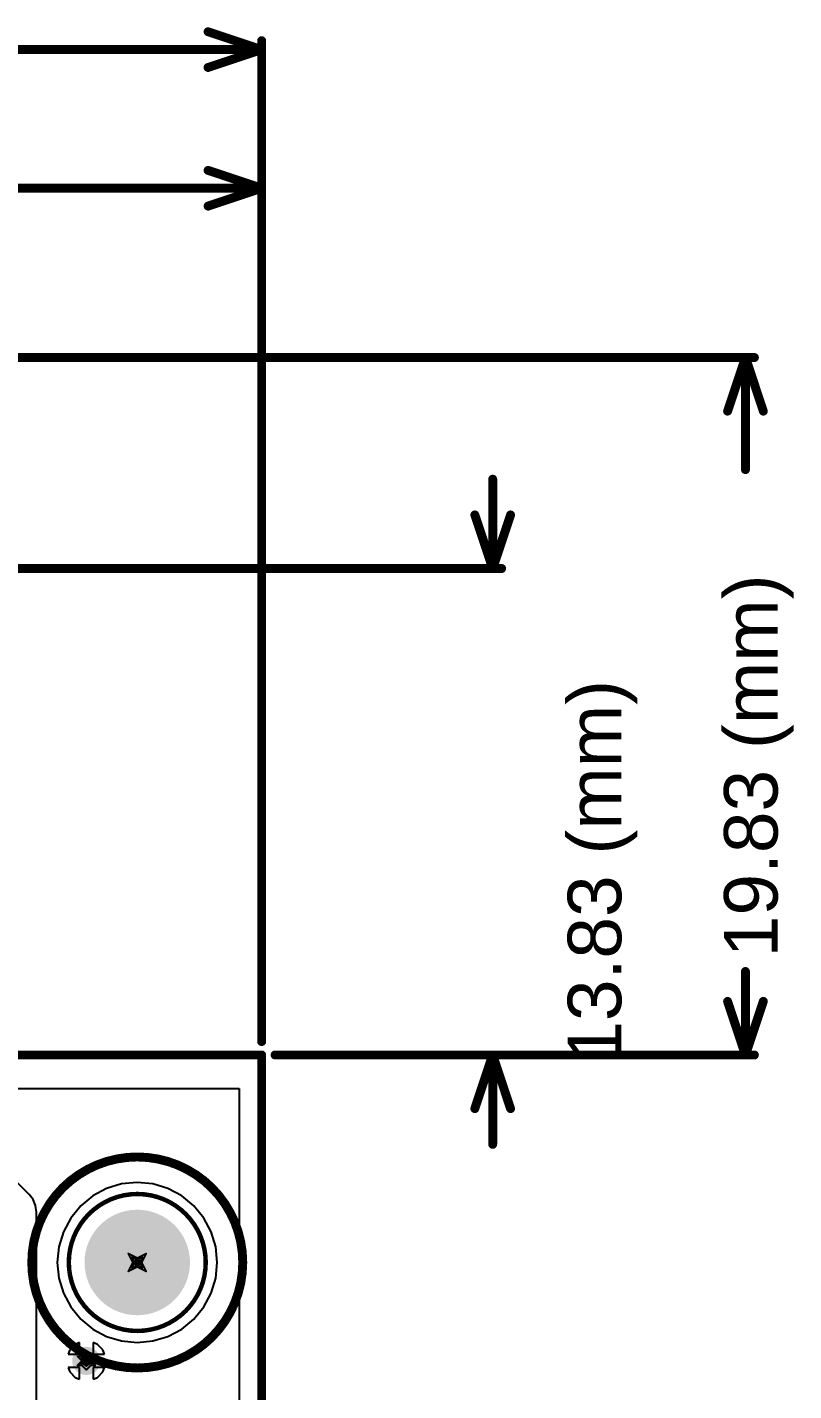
# Model space of a CAD drawing. Header units: inches. Extents: x -18 to 237, y -41 to 211.
# Drawn here: x 69.8 to 91.59, y 81.15 to 119.91 of the extents above; entities that cross this region are included whole.
import ezdxf

# ---------------------------------------------------------------- set-up
doc = ezdxf.new("R2010")
doc.units = ezdxf.units.IN
for name, color, linetype in [('Board Outline', 216, 'Continuous'), ('Bottom Layer', 5, 'Continuous'), ('Bottom Solder', 6, 'Continuous'), ('Dimensions', 6, 'Continuous'), ('Drill Drawing', 1, 'Continuous'), ('Keep-Out Layer', 6, 'Continuous'), ('Pad Holes', 156, 'Continuous'), ('Top Layer', 1, 'Continuous'), ('Top Solder', 216, 'Continuous'), ('Via Holes', 16, 'Continuous')]:
    doc.layers.add(name, color=color, linetype=linetype)
doc.styles.add('Arial', font='', dxfattribs={"height": 0.2})
doc.styles.get('Arial').set_extended_font_data('Arial')

msp = doc.modelspace()

# ---------------------------------------------------------------- hatches: boundary and pattern name
at = {"layer": 'Bottom Layer'}
h = msp.add_hatch(color=5, dxfattribs=at)
edge = h.paths.add_edge_path()
edge.add_arc((71.47560508, 81.99419974), 0.2999994, 0, 360)
at = {"layer": 'Bottom Solder'}
h = msp.add_hatch(color=6, dxfattribs=at)
edge = h.paths.add_edge_path()
edge.add_arc((72.92432202, 84.79327212), 0.1016, 0, 360)
h = msp.add_hatch(color=6, dxfattribs=at)
edge = h.paths.add_edge_path()
edge.add_arc((71.47560508, 81.99419974), 0.4015993999999999, 0, 360)
at = {"layer": 'Pad Holes'}
h = msp.add_hatch(color=7, dxfattribs=at)
edge = h.paths.add_edge_path()
edge.add_arc((72.92432202, 84.79327212), 1.49999954, 0, 360)
at = {"layer": 'Top Layer'}
h = msp.add_hatch(color=1, dxfattribs=at)
edge = h.paths.add_edge_path()
edge.add_arc((71.47560508, 81.99419974), 0.2999994, 0, 360)
at = {"layer": 'Top Solder'}
h = msp.add_hatch(color=216, dxfattribs=at)
edge = h.paths.add_edge_path()
edge.add_arc((72.92432202, 84.79327212), 0.1016, 0, 360)
h = msp.add_hatch(color=216, dxfattribs=at)
edge = h.paths.add_edge_path()
edge.add_arc((71.47560508, 81.99419974), 0.4015993999999999, 0, 360)
at = {"layer": 'Via Holes'}
h = msp.add_hatch(color=7, dxfattribs=at)
edge = h.paths.add_edge_path()
edge.add_arc((71.47560508, 81.99419974), 0.1499997, 0, 360)

# ---------------------------------------------------------------- linework, layer by layer
at = {"layer": 'Board Outline', "const_width": 0.254}
for points in [[(57.98820508, 90.69266087999999), (76.46217879999999, 90.69266087999999)], [(76.46215594, 90.69266087999999), (76.46219658, -3.47631512)]]:
    msp.add_lwpolyline(points, dxfattribs=at)
at = {"layer": 'Board Outline', "const_width": 0.127}
for points in [[(76.39865594, 90.69266087999999, 1), (76.52565594, 90.69266087999999, 1)], [(76.3986788, 90.69266087999999, 1), (76.5256788, 90.69266087999999, 1)]]:
    msp.add_lwpolyline(points, format="xyb", close=True, dxfattribs=at)
at = {"layer": 'Bottom Layer'}
for p, q in [((57.45480508, 89.74120228), (75.81895936, 89.74118958)), ((75.81895936, 89.74118958), (75.8189746, 50.87919974)), ((72.05353636, 86.8955336), (71.66013862, 86.68525715999999)), ((72.4803986, 87.02502025999999), (72.05353636, 86.8955336)), ((72.92432202, 87.06874382), (72.4803986, 87.02502025999999)), ((73.36824544, 87.02502025999999), (72.92432202, 87.06874382)), ((73.79510768, 86.8955336), (73.36824544, 87.02502025999999)), ((74.18850542, 86.68525715999999), (73.79510768, 86.8955336)), ((71.66013862, 86.68525715999999), (71.31532091999999, 86.40227322)), ((74.53332311999999, 86.40227322), (74.18850542, 86.68525715999999)), ((71.31532091999999, 86.40227322), (71.03233698, 86.05745551999999)), ((74.81630706, 86.05745551999999), (74.53332311999999, 86.40227322)), ((71.03233698, 86.05745551999999), (70.82206054, 85.66405778)), ((75.0265835, 85.66405778), (74.81630706, 86.05745551999999)), ((70.82206054, 85.66405778), (70.69257388, 85.23719553999999)), ((75.15607016, 85.23719553999999), (75.0265835, 85.66405778)), ((70.69257388, 85.23719553999999), (70.64885032, 84.79327212)), ((75.19979372, 84.79327212), (75.15607016, 85.23719553999999)), ((70.64885032, 84.79327212), (70.69257388, 84.3493487)), ((75.15607016, 84.3493487), (75.19979372, 84.79327212)), ((70.69257388, 84.3493487), (70.82206054, 83.92248646)), ((75.0265835, 83.92248646), (75.15607016, 84.3493487)), ((70.82206054, 83.92248646), (71.03233698, 83.52908872)), ((74.81630706, 83.52908872), (75.0265835, 83.92248646)), ((71.03233698, 83.52908872), (71.31532091999999, 83.18427102)), ((74.53332311999999, 83.18427102), (74.81630706, 83.52908872)), ((71.31532091999999, 83.18427102), (71.66013862, 82.90128708)), ((74.18850542, 82.90128708), (74.53332311999999, 83.18427102)), ((71.66013862, 82.90128708), (72.05353636, 82.69101064)), ((72.05353636, 82.69101064), (72.4803986, 82.56152397999999)), ((73.36824544, 82.56152397999999), (73.79510768, 82.69101064)), ((73.79510768, 82.69101064), (74.18850542, 82.90128708)), ((71.00594638, 82.3080142), (70.95486697999999, 82.18469974)), ((71.16179062, 82.46385844), (71.00594638, 82.3080142)), ((71.28510508, 82.51493784), (71.16179062, 82.46385844)), ((71.28510508, 82.18469974), (71.28510508, 82.51493784)), ((71.78941954, 82.46385844), (71.66610508, 82.51493784)), ((71.66610508, 82.51493784), (71.66610508, 82.18469974)), ((71.94526378, 82.3080142), (71.78941954, 82.46385844)), ((71.99634318, 82.18469974), (71.94526378, 82.3080142)), ((72.4803986, 82.56152397999999), (72.92432202, 82.51780041999999)), ((72.92432202, 82.51780041999999), (73.36824544, 82.56152397999999)), ((70.95486697999999, 82.18469974), (71.28510508, 82.18469974)), ((71.28510508, 81.80369973999998), (70.95486697999999, 81.80369973999998)), ((70.95486697999999, 81.80369973999998), (71.00594638, 81.68038528)), ((71.28510508, 81.47346164), (71.28510508, 81.80369973999998)), ((71.66610508, 82.18469974), (71.99634318, 82.18469974)), ((71.99634318, 81.80369973999998), (71.66610508, 81.80369973999998)), ((71.66610508, 81.80369973999998), (71.66610508, 81.47346164)), ((71.94526378, 81.68038528), (71.99634318, 81.80369973999998)), ((71.00594638, 81.68038528), (71.16179062, 81.52454104)), ((71.16179062, 81.52454104), (71.28510508, 81.47346164)), ((71.66610508, 81.47346164), (71.78941954, 81.52454104)), ((71.78941954, 81.52454104), (71.94526378, 81.68038528))]:
    msp.add_line(p, q, dxfattribs=at)
at = {"layer": 'Dimensions', "const_width": 0.254}
for points in [[(74.93817879999999, 119.7864), (76.46217879999999, 119.2784)], [(67.22519194, 119.2784), (76.46217879999999, 119.2784)], [(74.93817879999999, 118.7704), (76.46217879999999, 119.2784)], [(76.46217879999999, 91.07366087999999), (76.46217879999999, 119.5324)], [(74.93817879999999, 115.84448256), (76.46217879999999, 115.33648256)], [(76.46217879999999, 91.07366087999999), (76.46217879999999, 115.59048256)], [(43.31795756, 115.33648256), (76.46217879999999, 115.33648256)], [(74.93817879999999, 114.82848256), (76.46217879999999, 115.33648256)], [(52.36921707999999, 110.52367278), (90.47479999999999, 110.52367278)], [(89.7128, 108.99967278), (90.2208, 110.52367278)], [(90.2208, 110.52367278), (90.72879999999999, 108.99967278)], [(90.2208, 107.33698878), (90.2208, 110.52367278)], [(83.0326, 104.5236416), (83.0326, 107.0636416)], [(82.52459999999999, 106.0476416), (83.0326, 104.5236416)], [(83.0326, 104.5236416), (83.5406, 106.0476416)], [(58.33110508, 104.5236416), (83.28659999999999, 104.5236416)], [(90.2208, 90.69266087999999), (90.2208, 93.06654488)], [(89.7128, 92.21666087999999), (90.2208, 90.69266087999999)], [(90.2208, 90.69266087999999), (90.72879999999999, 92.21666087999999)], [(76.84315594, 90.69266087999999), (90.47479999999999, 90.69266087999999)], [(76.8431788, 90.69266087999999), (83.28659999999999, 90.69266087999999)], [(82.52459999999999, 89.16866088), (83.0326, 90.69266087999999)], [(83.0326, 90.69266087999999), (83.5406, 89.16866088)], [(83.0326, 88.15266088), (83.0326, 90.69266087999999)]]:
    msp.add_lwpolyline(points, dxfattribs=at)
at = {"layer": 'Dimensions'}
for points, const_width in [([(74.8746788, 119.7864, 1), (75.0016788, 119.7864, 1)], 0.127), ([(76.3986788, 119.5324, 1), (76.5256788, 119.5324, 1)], 0.127), ([(76.3986788, 119.2784, 1), (76.5256788, 119.2784, 1)], 0.127), ([(76.3986788, 119.2784, 1), (76.5256788, 119.2784, 1)], 0.127), ([(76.3986788, 119.2784, 1), (76.5256788, 119.2784, 1)], 0.127), ([(74.8746788, 118.7704, 1), (75.0016788, 118.7704, 1)], 0.127), ([(74.8746788, 115.84448256, 1), (75.0016788, 115.84448256, 1)], 0.127), ([(76.3986788, 115.59048256, 1), (76.5256788, 115.59048256, 1)], 0.127), ([(76.3986788, 115.33648256, 1), (76.5256788, 115.33648256, 1)], 0.127), ([(76.3986788, 115.33648256, 1), (76.5256788, 115.33648256, 1)], 0.127), ([(76.3986788, 115.33648256, 1), (76.5256788, 115.33648256, 1)], 0.127), ([(74.8746788, 114.82848256, 1), (75.0016788, 114.82848256, 1)], 0.127), ([(90.15729999999999, 110.52367278, 1), (90.2843, 110.52367278, 1)], 0.127), ([(90.15729999999999, 110.52367278, 1), (90.2843, 110.52367278, 1)], 0.127), ([(90.15729999999999, 110.52367278, 1), (90.2843, 110.52367278, 1)], 0.127), ([(90.4113, 110.52367278, 1), (90.53829999999999, 110.52367278, 1)], 0.127), ([(89.6493, 108.99967278, 1), (89.77629999999999, 108.99967278, 1)], 0.127), ([(90.6653, 108.99967278, 1), (90.7923, 108.99967278, 1)], 0.127), ([(90.15729999999999, 107.33698878, 1), (90.2843, 107.33698878, 1)], 0.127), ([(82.9691, 107.0636416, 1), (83.09609999999999, 107.0636416, 1)], 0.127), ([(82.4611, 106.0476416, 1), (82.5881, 106.0476416, 1)], 0.127), ([(83.47710000000001, 106.0476416, 1), (83.6041, 106.0476416, 1)], 0.127), ([(82.9691, 104.5236416, 1), (83.09609999999999, 104.5236416, 1)], 0.127), ([(82.9691, 104.5236416, 1), (83.09609999999999, 104.5236416, 1)], 0.127), ([(82.9691, 104.5236416, 1), (83.09609999999999, 104.5236416, 1)], 0.127), ([(83.22309999999999, 104.5236416, 1), (83.3501, 104.5236416, 1)], 0.127), ([(90.15729999999999, 93.06654488, 1), (90.2843, 93.06654488, 1)], 0.127), ([(89.6493, 92.21666087999999, 1), (89.77629999999999, 92.21666087999999, 1)], 0.127), ([(90.6653, 92.21666087999999, 1), (90.7923, 92.21666087999999, 1)], 0.127), ([(76.3986788, 91.07366087999999, 1), (76.5256788, 91.07366087999999, 1)], 0.127), ([(76.3986788, 91.07366087999999, 1), (76.5256788, 91.07366087999999, 1)], 0.127), ([(76.77965594, 90.69266087999999, 1), (76.90665594, 90.69266087999999, 1)], 0.127), ([(76.7796788, 90.69266087999999, 1), (76.9066788, 90.69266087999999, 1)], 0.127), ([(82.9691, 90.69266087999999, 1), (83.09609999999999, 90.69266087999999, 1)], 0.127), ([(82.9691, 90.69266087999999, 1), (83.09609999999999, 90.69266087999999, 1)], 0.127), ([(82.9691, 90.69266087999999, 1), (83.09609999999999, 90.69266087999999, 1)], 0.127), ([(83.22309999999999, 90.69266087999999, 1), (83.3501, 90.69266087999999, 1)], 0.127), ([(90.15729999999999, 90.69266087999999, 1), (90.2843, 90.69266087999999, 1)], 0.127), ([(90.15729999999999, 90.69266087999999, 1), (90.2843, 90.69266087999999, 1)], 0.127), ([(90.15729999999999, 90.69266087999999, 1), (90.2843, 90.69266087999999, 1)], 0.127), ([(90.4113, 90.69266087999999, 1), (90.53829999999999, 90.69266087999999, 1)], 0.127), ([(82.4611, 89.16866088, 1), (82.5881, 89.16866088, 1)], 0.127), ([(83.47710000000001, 89.16866088, 1), (83.6041, 89.16866088, 1)], 0.127), ([(82.9691, 88.15266088, 1), (83.09609999999999, 88.15266088, 1)], 0.127), ([(75.9243211, 84.79327212, 1), (69.92432294, 84.79327212, 1)], 0.254), ([(69.86082293999999, 84.79327212, 1), (69.98782294, 84.79327212, 1)], 0.127), ([(75.8608211, 84.79327212, 1), (75.98782109999999, 84.79327212, 1)], 0.127)]:
    msp.add_lwpolyline(points, format="xyb", close=True, dxfattribs=dict(at, const_width=const_width))
at = {"layer": 'Drill Drawing', "const_width": 0.0508}
for points in [[(72.67032201999999, 85.04727211999999), (72.92432202, 84.92027211999999)], [(72.67032201999999, 85.04727211999999), (72.79732202, 84.79327212)], [(72.77192201999999, 84.94567211999998), (72.92432202, 84.86947212)], [(72.77192201999999, 84.94567211999998), (72.84812201999999, 84.79327212)], [(72.92432202, 84.92027211999999), (73.17832202, 85.04727211999999)], [(72.92432202, 84.86947212), (73.07672201999999, 84.94567211999998)], [(73.00052202, 84.79327212), (73.07672201999999, 84.94567211999998)], [(73.05132202, 84.79327212), (73.17832202, 85.04727211999999)], [(72.67032201999999, 84.53927212), (72.79732202, 84.79327212)], [(72.67032201999999, 84.53927212), (72.92432202, 84.66627212)], [(72.77192201999999, 84.64087212), (72.84812201999999, 84.79327212)], [(72.77192201999999, 84.64087212), (72.92432202, 84.71707212)], [(72.92432202, 84.71707212), (73.07672201999999, 84.64087212)], [(72.92432202, 84.66627212), (73.17832202, 84.53927212)], [(73.00052202, 84.79327212), (73.07672201999999, 84.64087212)], [(73.05132202, 84.79327212), (73.17832202, 84.53927212)], [(71.34860508, 82.12119974), (71.47560508, 82.24819973999999)], [(71.47560508, 82.24819973999999), (71.60260508, 82.12119974)], [(71.22160507999999, 82.12119974), (71.34860508, 81.99419974)], [(71.22160507999999, 82.12119974), (71.34860508, 82.12119974)], [(71.22160507999999, 81.86719974), (71.34860508, 81.99419974)], [(71.22160507999999, 81.86719974), (71.34860508, 81.86719974)], [(71.32320508, 82.07039974), (71.39940508, 81.99419974)], [(71.32320508, 82.07039974), (71.39940508, 82.07039974)], [(71.32320508, 81.91799974), (71.39940508, 81.99419974)], [(71.32320508, 81.91799974), (71.39940508, 81.91799974)], [(71.34860508, 81.86719974), (71.47560508, 81.74019974)], [(71.39940508, 82.07039974), (71.47560508, 82.14659974)], [(71.39940508, 81.91799974), (71.47560508, 81.84179974)], [(71.47560508, 82.14659974), (71.55180508, 82.07039974)], [(71.47560508, 81.84179974), (71.55180508, 81.91799974)], [(71.47560508, 81.74019974), (71.60260508, 81.86719974)], [(71.55180508, 82.07039974), (71.62800508, 82.07039974)], [(71.55180508, 81.99419974), (71.62800508, 82.07039974)], [(71.55180508, 81.99419974), (71.62800508, 81.91799974)], [(71.55180508, 81.91799974), (71.62800508, 81.91799974)], [(71.60260508, 82.12119974), (71.72960508, 82.12119974)], [(71.60260508, 81.99419974), (71.72960508, 82.12119974)], [(71.60260508, 81.99419974), (71.72960508, 81.86719974)], [(71.60260508, 81.86719974), (71.72960508, 81.86719974)]]:
    msp.add_lwpolyline(points, dxfattribs=at)
at = {"layer": 'Drill Drawing', "const_width": 0.0254}
for points in [[(72.65762202, 85.04727211999999, 1), (72.68302202, 85.04727211999999, 1)], [(72.65762202, 85.04727211999999, 1), (72.68302202, 85.04727211999999, 1)], [(72.75922202, 84.94567211999998, 1), (72.78462202, 84.94567211999998, 1)], [(72.75922202, 84.94567211999998, 1), (72.78462202, 84.94567211999998, 1)], [(72.91162202, 84.92027211999999, 1), (72.93702201999999, 84.92027211999999, 1)], [(72.91162202, 84.92027211999999, 1), (72.93702201999999, 84.92027211999999, 1)], [(73.06402202, 84.94567211999998, 1), (73.08942202, 84.94567211999998, 1)], [(73.06402202, 84.94567211999998, 1), (73.08942202, 84.94567211999998, 1)], [(73.16562202, 85.04727211999999, 1), (73.19102201999999, 85.04727211999999, 1)], [(73.16562202, 85.04727211999999, 1), (73.19102201999999, 85.04727211999999, 1)], [(72.65762202, 84.53927212, 1), (72.68302202, 84.53927212, 1)], [(72.65762202, 84.53927212, 1), (72.68302202, 84.53927212, 1)], [(72.75922202, 84.64087212, 1), (72.78462202, 84.64087212, 1)], [(72.75922202, 84.64087212, 1), (72.78462202, 84.64087212, 1)], [(72.78462202, 84.79327212, 1), (72.81002201999999, 84.79327212, 1)], [(72.78462202, 84.79327212, 1), (72.81002201999999, 84.79327212, 1)], [(72.83542202, 84.79327212, 1), (72.86082202, 84.79327212, 1)], [(72.83542202, 84.79327212, 1), (72.86082202, 84.79327212, 1)], [(72.91162202, 84.86947212, 1), (72.93702201999999, 84.86947212, 1)], [(72.91162202, 84.86947212, 1), (72.93702201999999, 84.86947212, 1)], [(72.91162202, 84.71707212, 1), (72.93702201999999, 84.71707212, 1)], [(72.91162202, 84.71707212, 1), (72.93702201999999, 84.71707212, 1)], [(72.91162202, 84.66627212, 1), (72.93702201999999, 84.66627212, 1)], [(72.91162202, 84.66627212, 1), (72.93702201999999, 84.66627212, 1)], [(72.98782202, 84.79327212, 1), (73.01322202, 84.79327212, 1)], [(72.98782202, 84.79327212, 1), (73.01322202, 84.79327212, 1)], [(73.03862201999999, 84.79327212, 1), (73.06402202, 84.79327212, 1)], [(73.03862201999999, 84.79327212, 1), (73.06402202, 84.79327212, 1)], [(73.06402202, 84.64087212, 1), (73.08942202, 84.64087212, 1)], [(73.06402202, 84.64087212, 1), (73.08942202, 84.64087212, 1)], [(73.16562202, 84.53927212, 1), (73.19102201999999, 84.53927212, 1)], [(73.16562202, 84.53927212, 1), (73.19102201999999, 84.53927212, 1)], [(71.46290508, 82.24819973999999, 1), (71.48830507999999, 82.24819973999999, 1)], [(71.46290508, 82.24819973999999, 1), (71.48830507999999, 82.24819973999999, 1)], [(71.20890508000001, 82.12119974, 1), (71.23430508, 82.12119974, 1)], [(71.20890508000001, 82.12119974, 1), (71.23430508, 82.12119974, 1)], [(71.20890508000001, 81.86719974, 1), (71.23430508, 81.86719974, 1)], [(71.20890508000001, 81.86719974, 1), (71.23430508, 81.86719974, 1)], [(71.31050507999998, 82.07039974, 1), (71.33590508, 82.07039974, 1)], [(71.31050507999998, 82.07039974, 1), (71.33590508, 82.07039974, 1)], [(71.31050507999998, 81.91799974, 1), (71.33590508, 81.91799974, 1)], [(71.31050507999998, 81.91799974, 1), (71.33590508, 81.91799974, 1)], [(71.33590508, 82.12119974, 1), (71.36130508, 82.12119974, 1)], [(71.33590508, 82.12119974, 1), (71.36130508, 82.12119974, 1)], [(71.33590508, 81.99419974, 1), (71.36130508, 81.99419974, 1)], [(71.33590508, 81.99419974, 1), (71.36130508, 81.99419974, 1)], [(71.33590508, 81.86719974, 1), (71.36130508, 81.86719974, 1)], [(71.33590508, 81.86719974, 1), (71.36130508, 81.86719974, 1)], [(71.38670508, 82.07039974, 1), (71.41210507999999, 82.07039974, 1)], [(71.38670508, 82.07039974, 1), (71.41210507999999, 82.07039974, 1)], [(71.38670508, 81.99419974, 1), (71.41210507999999, 81.99419974, 1)], [(71.38670508, 81.99419974, 1), (71.41210507999999, 81.99419974, 1)], [(71.38670508, 81.91799974, 1), (71.41210507999999, 81.91799974, 1)], [(71.38670508, 81.91799974, 1), (71.41210507999999, 81.91799974, 1)], [(71.46290508, 82.14659974, 1), (71.48830507999999, 82.14659974, 1)], [(71.46290508, 82.14659974, 1), (71.48830507999999, 82.14659974, 1)], [(71.46290508, 81.84179974, 1), (71.48830507999999, 81.84179974, 1)], [(71.46290508, 81.84179974, 1), (71.48830507999999, 81.84179974, 1)], [(71.53910508, 82.07039974, 1), (71.56450507999999, 82.07039974, 1)], [(71.53910508, 82.07039974, 1), (71.56450507999999, 82.07039974, 1)], [(71.53910508, 81.99419974, 1), (71.56450507999999, 81.99419974, 1)], [(71.53910508, 81.99419974, 1), (71.56450507999999, 81.99419974, 1)], [(71.53910508, 81.91799974, 1), (71.56450507999999, 81.91799974, 1)], [(71.53910508, 81.91799974, 1), (71.56450507999999, 81.91799974, 1)], [(71.58990508, 82.12119974, 1), (71.61530507999998, 82.12119974, 1)], [(71.58990508, 82.12119974, 1), (71.61530507999998, 82.12119974, 1)], [(71.58990508, 81.99419974, 1), (71.61530507999998, 81.99419974, 1)], [(71.58990508, 81.99419974, 1), (71.61530507999998, 81.99419974, 1)], [(71.58990508, 81.86719974, 1), (71.61530507999998, 81.86719974, 1)], [(71.58990508, 81.86719974, 1), (71.61530507999998, 81.86719974, 1)], [(71.61530507999998, 82.07039974, 1), (71.64070508, 82.07039974, 1)], [(71.61530507999998, 82.07039974, 1), (71.64070508, 82.07039974, 1)], [(71.61530507999998, 81.91799974, 1), (71.64070508, 81.91799974, 1)], [(71.61530507999998, 81.91799974, 1), (71.64070508, 81.91799974, 1)], [(71.71690507999999, 82.12119974, 1), (71.74230508, 82.12119974, 1)], [(71.71690507999999, 82.12119974, 1), (71.74230508, 82.12119974, 1)], [(71.71690507999999, 81.86719974, 1), (71.74230508, 81.86719974, 1)], [(71.71690507999999, 81.86719974, 1), (71.74230508, 81.86719974, 1)], [(71.46290508, 81.74019974, 1), (71.48830507999999, 81.74019974, 1)], [(71.46290508, 81.74019974, 1), (71.48830507999999, 81.74019974, 1)]]:
    msp.add_lwpolyline(points, format="xyb", close=True, dxfattribs=at)
at = {"layer": 'Keep-Out Layer'}
for points, const_width in [([(74.87133616, 84.79327212, 1), (70.97730788, 84.79327212, 1)], 0.127), ([(70.94555788, 84.79327212, 1), (71.00905788, 84.79327212, 1)], 0.0635), ([(74.83958616, 84.79327212, 1), (74.90308616, 84.79327212, 1)], 0.0635)]:
    msp.add_lwpolyline(points, format="xyb", close=True, dxfattribs=dict(at, const_width=const_width))
at = {"layer": 'Top Layer'}
for p, q in [((57.45480508, 89.74120228), (75.81895936, 89.74118958)), ((75.81895936, 89.74118958), (75.8189746, 50.87919974)), ((69.84822453999999, 86.72613084), (67.55418036, 89.02017502)), ((72.05353636, 86.8955336), (71.66013862, 86.68525715999999)), ((72.4803986, 87.02502025999999), (72.05353636, 86.8955336)), ((72.92432202, 87.06874382), (72.4803986, 87.02502025999999)), ((73.36824544, 87.02502025999999), (72.92432202, 87.06874382)), ((73.79510768, 86.8955336), (73.36824544, 87.02502025999999)), ((74.18850542, 86.68525715999999), (73.79510768, 86.8955336)), ((69.96018774, 86.58022054), (69.84822453999999, 86.72613084)), ((70.03057113999999, 86.41029961999999), (69.96018774, 86.58022054)), ((71.66013862, 86.68525715999999), (71.31532091999999, 86.40227322)), ((74.53332311999999, 86.40227322), (74.18850542, 86.68525715999999)), ((70.05457668, 86.22795556), (70.03057113999999, 86.41029961999999)), ((70.05457668, 63.43480073999999), (70.05457668, 86.22795556)), ((71.31532091999999, 86.40227322), (71.03233698, 86.05745551999999)), ((74.81630706, 86.05745551999999), (74.53332311999999, 86.40227322)), ((71.03233698, 86.05745551999999), (70.82206054, 85.66405778)), ((75.0265835, 85.66405778), (74.81630706, 86.05745551999999)), ((70.82206054, 85.66405778), (70.69257388, 85.23719553999999)), ((75.15607016, 85.23719553999999), (75.0265835, 85.66405778)), ((70.69257388, 85.23719553999999), (70.64885032, 84.79327212)), ((75.19979372, 84.79327212), (75.15607016, 85.23719553999999)), ((70.64885032, 84.79327212), (70.69257388, 84.3493487)), ((75.15607016, 84.3493487), (75.19979372, 84.79327212)), ((70.69257388, 84.3493487), (70.82206054, 83.92248646)), ((75.0265835, 83.92248646), (75.15607016, 84.3493487)), ((70.82206054, 83.92248646), (71.03233698, 83.52908872)), ((74.81630706, 83.52908872), (75.0265835, 83.92248646)), ((71.03233698, 83.52908872), (71.31532091999999, 83.18427102)), ((74.53332311999999, 83.18427102), (74.81630706, 83.52908872)), ((71.31532091999999, 83.18427102), (71.66013862, 82.90128708)), ((74.18850542, 82.90128708), (74.53332311999999, 83.18427102)), ((71.66013862, 82.90128708), (72.05353636, 82.69101064)), ((72.05353636, 82.69101064), (72.4803986, 82.56152397999999)), ((73.36824544, 82.56152397999999), (73.79510768, 82.69101064)), ((73.79510768, 82.69101064), (74.18850542, 82.90128708)), ((71.00594638, 82.3080142), (70.95486697999999, 82.18469974)), ((71.16179062, 82.46385844), (71.00594638, 82.3080142)), ((71.28510508, 82.51493784), (71.16179062, 82.46385844)), ((71.28510508, 82.18469974), (71.28510508, 82.51493784)), ((71.78941954, 82.46385844), (71.66610508, 82.51493784)), ((71.66610508, 82.51493784), (71.66610508, 82.18469974)), ((71.94526378, 82.3080142), (71.78941954, 82.46385844)), ((71.99634318, 82.18469974), (71.94526378, 82.3080142)), ((72.4803986, 82.56152397999999), (72.92432202, 82.51780041999999)), ((72.92432202, 82.51780041999999), (73.36824544, 82.56152397999999)), ((70.95486697999999, 82.18469974), (71.28510508, 82.18469974)), ((71.28510508, 81.80369973999998), (70.95486697999999, 81.80369973999998)), ((70.95486697999999, 81.80369973999998), (71.00594638, 81.68038528)), ((71.28510508, 81.47346164), (71.28510508, 81.80369973999998)), ((71.66610508, 82.18469974), (71.99634318, 82.18469974)), ((71.99634318, 81.80369973999998), (71.66610508, 81.80369973999998)), ((71.66610508, 81.80369973999998), (71.66610508, 81.47346164)), ((71.94526378, 81.68038528), (71.99634318, 81.80369973999998)), ((71.00594638, 81.68038528), (71.16179062, 81.52454104)), ((71.16179062, 81.52454104), (71.28510508, 81.47346164)), ((71.66610508, 81.47346164), (71.78941954, 81.52454104)), ((71.78941954, 81.52454104), (71.94526378, 81.68038528))]:
    msp.add_line(p, q, dxfattribs=at)

# ---------------------------------------------------------------- texts
at = {"layer": 'Dimensions', "style": 'Arial'}
for s, p in [('19.83 (mm)', (91.13495361999999, 93.47294488)), ('13.83 (mm)', (86.68921447999999, 90.47292802))]:
    msp.add_text(s, height=1.524, rotation=90, dxfattribs=at).set_placement(p)

doc.saveas('drawing.dxf')
